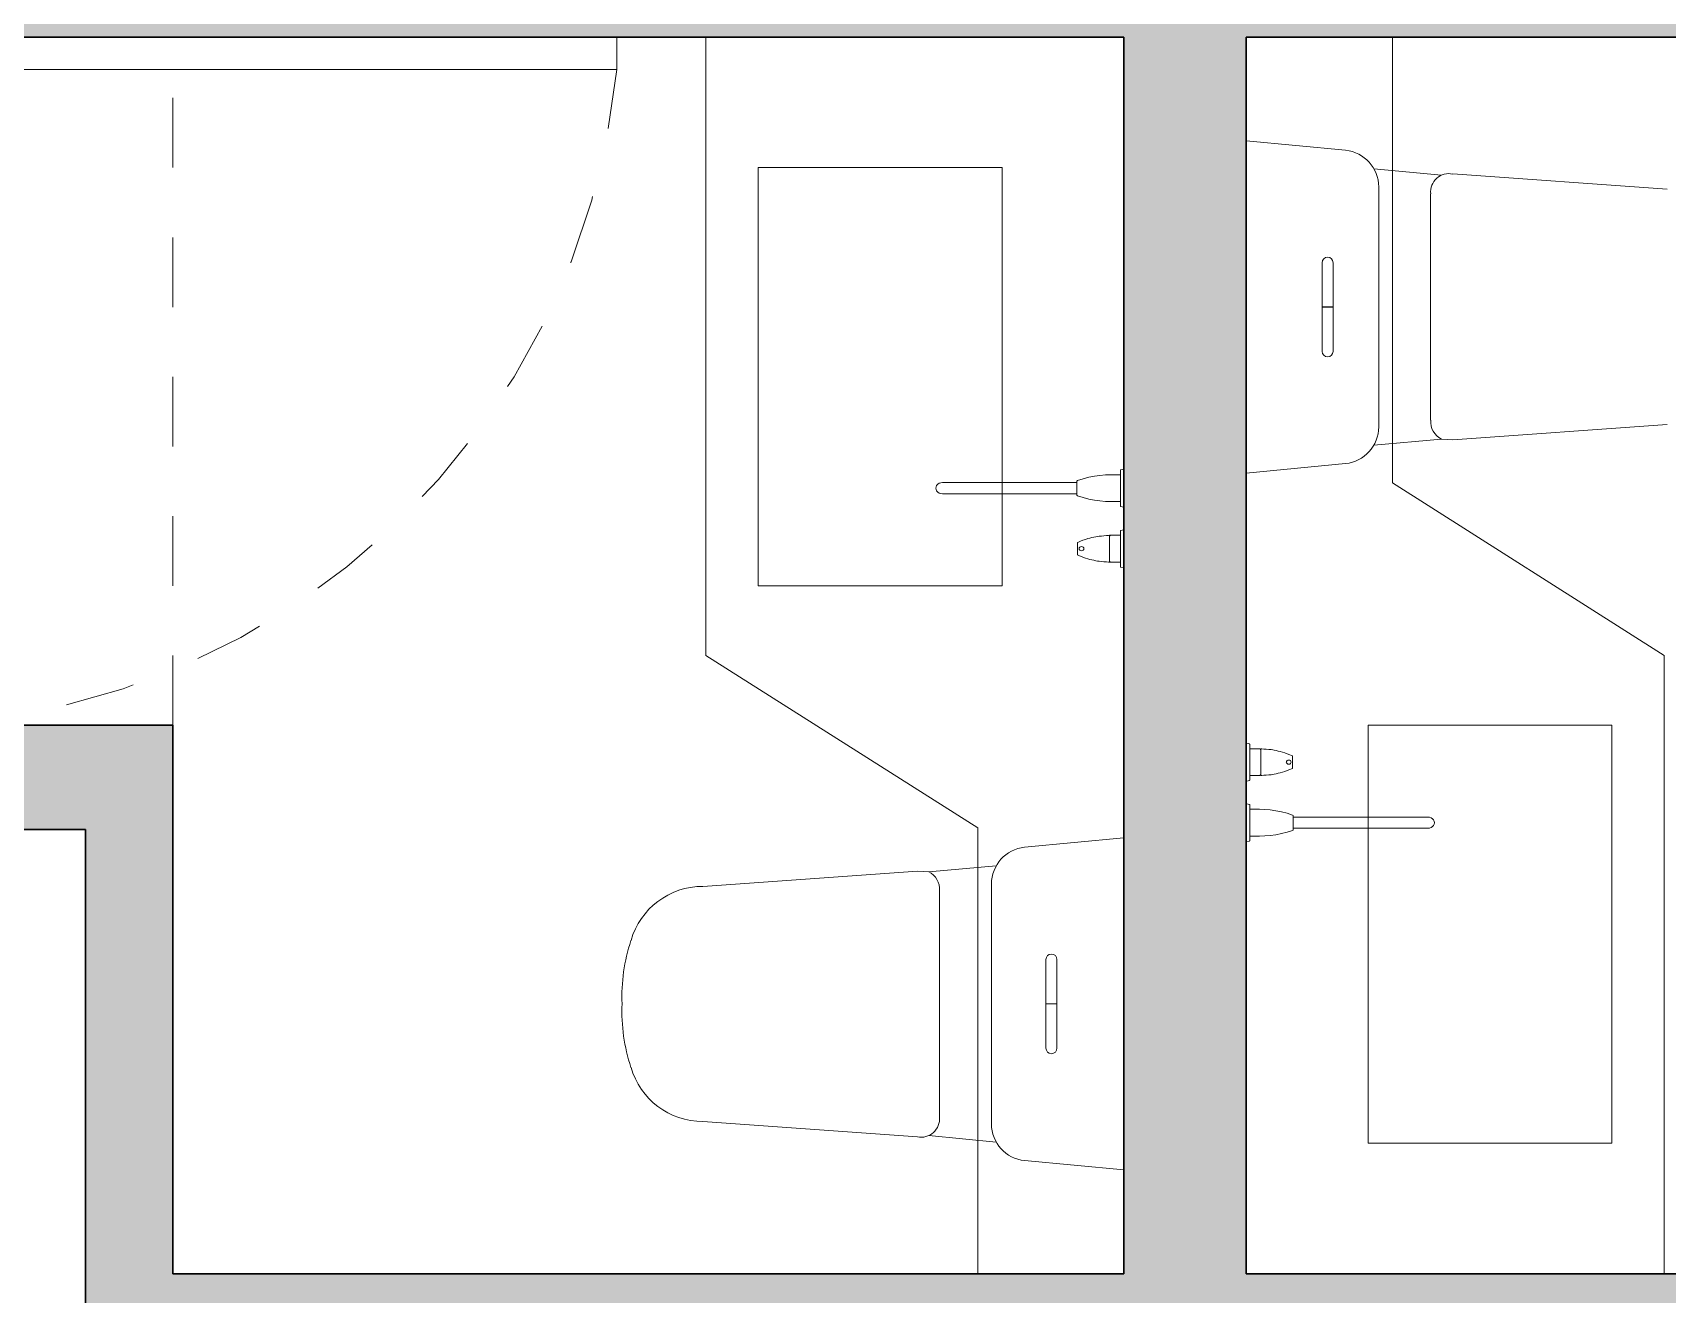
# Model space of a CAD drawing. Header units: metres. Extents: x 44.7 to 67.2, y 8.3 to 25.4.
# Drawn here: x 56.582 to 58.928, y 17.518 to 19.329 of the extents above; entities that cross this region are included whole.
import ezdxf

# ---------------------------------------------------------------- set-up
doc = ezdxf.new("R2010")
doc.units = ezdxf.units.M
doc.linetypes.add('HIDDEN', pattern=[0.375, 0.25, -0.125])
doc.linetypes.add('HIDDEN2', pattern=[0.1875, 0.125, -0.0625])
doc.layers.add('0A_ HATCH', color=7, linetype='Continuous')
for name, color, linetype, lineweight in [('0A_MOBFIJO', 253, 'Continuous', 5), ('0A_MOBILIARIO', 6, 'Continuous', 5), ('0A_MUROS', 7, 'Continuous', 30), ('0A_PROYECCIONES', 3, 'HIDDEN', 5), ('0A_PUERTAS', 8, 'Continuous', 9)]:
    doc.layers.add(name, color=color, linetype=linetype, lineweight=lineweight)

# ---------------------------------------------------------------- blocks, each defined once
blk = doc.blocks.new('faucet')
for p, q in [((21.0867, 13.3298), (21.087, 13.3322)), ((21.0867, 13.1366), (21.0867, 13.3298)), ((21.0878, 13.3345), (21.087, 13.3322)), ((21.0878, 13.3345), (21.0891, 13.3365)), ((21.0908, 13.338), (21.0891, 13.3365)), ((21.0908, 13.338), (21.0927, 13.3389)), ((21.0948, 13.3392), (21.0927, 13.3389)), ((21.0948, 13.3392), (21.0969, 13.3389)), ((21.0989, 13.338), (21.0969, 13.3389)), ((21.0989, 13.338), (21.1005, 13.3365)), ((21.1018, 13.3345), (21.1005, 13.3365)), ((21.1018, 13.3345), (21.1026, 13.3322)), ((21.1029, 13.3298), (21.1026, 13.3322)), ((21.1029, 13.3296), (21.1029, 13.3298)), ((21.1029, 13.1366), (21.1029, 13.3296)), ((20.992, 13.1152), (20.9913, 13.1122)), ((20.9927, 13.118), (20.992, 13.1152)), ((20.9935, 13.121), (20.9927, 13.118)), ((20.9946, 13.1244), (20.9935, 13.121)), ((20.9959, 13.1281), (20.9946, 13.1244)), ((20.9973, 13.1316), (20.9959, 13.1281)), ((20.9984, 13.1343), (20.9973, 13.1316)), ((20.9989, 13.1353), (20.9984, 13.1343)), ((20.999, 13.1354), (20.9989, 13.1353)), ((20.9991, 13.1356), (20.999, 13.1354)), ((20.9993, 13.1356), (20.9991, 13.1356)), ((20.9995, 13.1357), (20.9993, 13.1356)), ((20.9998, 13.1357), (20.9995, 13.1357)), ((21.0003, 13.1357), (20.9998, 13.1357)), ((21.0003, 13.1357), (21.0156, 13.1357)), ((21.0049, 13.1301), (21.0052, 13.1315)), ((21.0052, 13.1288), (21.0049, 13.1301)), ((21.0052, 13.1315), (21.0058, 13.1326)), ((21.0058, 13.1277), (21.0052, 13.1288)), ((21.0058, 13.1326), (21.0068, 13.1333)), ((21.0068, 13.1269), (21.0058, 13.1277)), ((21.0068, 13.1333), (21.0079, 13.1336)), ((21.0079, 13.1266), (21.0068, 13.1269)), ((21.0079, 13.1336), (21.0091, 13.1333)), ((21.0091, 13.1269), (21.0079, 13.1266)), ((21.0091, 13.1333), (21.01, 13.1326)), ((21.01, 13.1277), (21.0091, 13.1269)), ((21.01, 13.1326), (21.0107, 13.1315)), ((21.0107, 13.1288), (21.01, 13.1277)), ((21.0107, 13.1315), (21.0109, 13.1301)), ((21.0109, 13.1301), (21.0107, 13.1288)), ((21.016, 13.1357), (21.0156, 13.1357)), ((21.0163, 13.1357), (21.016, 13.1357)), ((21.0165, 13.1356), (21.0163, 13.1357)), ((21.0167, 13.1356), (21.0165, 13.1356)), ((21.0169, 13.1354), (21.0167, 13.1356)), ((21.017, 13.1353), (21.0169, 13.1354)), ((21.0174, 13.1343), (21.017, 13.1353)), ((21.0186, 13.1316), (21.0174, 13.1343)), ((21.02, 13.1281), (21.0186, 13.1316)), ((21.0213, 13.1244), (21.02, 13.1281)), ((21.0224, 13.121), (21.0213, 13.1244)), ((21.0232, 13.118), (21.0224, 13.121)), ((21.0239, 13.1152), (21.0232, 13.118)), ((21.0245, 13.1122), (21.0239, 13.1152)), ((21.0792, 13.1197), (21.0776, 13.1116)), ((21.0813, 13.1277), (21.0792, 13.1197)), ((21.0839, 13.1357), (21.0813, 13.1277)), ((21.0843, 13.1363), (21.0839, 13.1357)), ((21.0848, 13.1366), (21.0843, 13.1363)), ((21.0854, 13.1366), (21.0848, 13.1366)), ((21.0854, 13.1366), (21.0867, 13.1366)), ((21.1029, 13.1366), (21.0867, 13.1366)), ((21.1042, 13.1366), (21.1029, 13.1366)), ((21.1048, 13.1366), (21.1042, 13.1366)), ((21.1054, 13.1363), (21.1048, 13.1366)), ((21.1058, 13.1357), (21.1054, 13.1363)), ((21.1083, 13.1277), (21.1058, 13.1357)), ((21.1105, 13.1197), (21.1083, 13.1277)), ((21.1121, 13.1116), (21.1105, 13.1197)), ((20.9886, 13.0902), (20.9888, 13.0914)), ((20.9891, 13.0944), (20.9888, 13.0914)), ((20.9893, 13.0979), (20.9891, 13.0944)), ((20.9896, 13.1015), (20.9893, 13.0979)), ((20.99, 13.1048), (20.9896, 13.1015)), ((20.9903, 13.1072), (20.99, 13.1048)), ((20.9907, 13.1094), (20.9903, 13.1072)), ((20.9913, 13.1122), (20.9907, 13.1094)), ((21.0251, 13.1094), (21.0245, 13.1122)), ((21.0255, 13.1072), (21.0251, 13.1094)), ((21.0259, 13.1048), (21.0255, 13.1072)), ((21.0262, 13.1015), (21.0259, 13.1048)), ((21.0266, 13.0979), (21.0262, 13.1015)), ((21.0268, 13.0944), (21.0266, 13.0979)), ((21.027, 13.0914), (21.0268, 13.0944)), ((21.0273, 13.0902), (21.027, 13.0914)), ((21.0758, 13.0958), (21.0756, 13.0881)), ((21.0765, 13.1036), (21.0758, 13.0958)), ((21.0776, 13.1116), (21.0765, 13.1036)), ((21.1132, 13.1036), (21.1121, 13.1116)), ((21.1138, 13.0958), (21.1132, 13.1036)), ((21.1141, 13.0881), (21.1138, 13.0958)), ((20.9816, 13.0738), (20.9809, 13.07)), ((20.9809, 13.07), (20.9809, 13.0698)), ((20.9809, 13.0698), (20.981, 13.0696)), ((20.981, 13.0696), (20.9812, 13.0695)), ((20.9812, 13.0695), (20.9813, 13.0694)), ((20.9813, 13.0694), (20.9831, 13.0693)), ((20.9817, 13.0739), (20.9816, 13.0738)), ((20.9819, 13.074), (20.9817, 13.0739)), ((20.982, 13.0741), (20.9819, 13.074)), ((20.9822, 13.0741), (20.982, 13.0741)), ((20.9886, 13.0741), (20.9822, 13.0741)), ((21.0327, 13.0693), (20.9831, 13.0693)), ((20.9886, 13.0901), (20.9886, 13.0902)), ((20.9886, 13.09), (20.9886, 13.0901)), ((20.9886, 13.09), (20.9887, 13.09)), ((20.9886, 13.09), (20.9887, 13.09)), ((20.9887, 13.0888), (20.9886, 13.0883)), ((20.9886, 13.0883), (20.9886, 13.0741)), ((21.0272, 13.0741), (20.9886, 13.0741)), ((20.9901, 13.09), (20.9887, 13.09)), ((20.989, 13.0892), (20.9887, 13.0888)), ((20.9896, 13.0894), (20.989, 13.0892)), ((20.9898, 13.0895), (20.9896, 13.0894)), ((20.9901, 13.0897), (20.9898, 13.0895)), ((20.9901, 13.09), (20.9901, 13.0897)), ((21.0257, 13.09), (20.9901, 13.09)), ((21.0258, 13.0897), (21.0257, 13.09)), ((21.0271, 13.09), (21.0257, 13.09)), ((21.026, 13.0895), (21.0258, 13.0897)), ((21.0263, 13.0894), (21.026, 13.0895)), ((21.0268, 13.0892), (21.0263, 13.0894)), ((21.0271, 13.0888), (21.0268, 13.0892)), ((21.0272, 13.09), (21.0271, 13.09)), ((21.0272, 13.0883), (21.0271, 13.0888)), ((21.0272, 13.09), (21.0273, 13.0902)), ((21.0272, 13.09), (21.0272, 13.09)), ((21.0272, 13.0741), (21.0272, 13.0883)), ((21.0337, 13.0741), (21.0272, 13.0741)), ((21.0327, 13.0693), (21.0345, 13.0694)), ((21.0338, 13.0741), (21.0337, 13.0741)), ((21.034, 13.074), (21.0338, 13.0741)), ((21.0341, 13.0739), (21.034, 13.074)), ((21.0342, 13.0738), (21.0341, 13.0739)), ((21.035, 13.07), (21.0342, 13.0738)), ((21.0345, 13.0694), (21.0347, 13.0695)), ((21.0347, 13.0695), (21.0348, 13.0696)), ((21.0348, 13.0696), (21.0349, 13.0698)), ((21.0349, 13.0698), (21.035, 13.07)), ((21.0685, 13.0738), (21.0678, 13.07)), ((21.0678, 13.07), (21.0678, 13.0698)), ((21.0678, 13.0698), (21.0679, 13.0696)), ((21.0679, 13.0696), (21.0681, 13.0695)), ((21.0681, 13.0695), (21.0682, 13.0694)), ((21.0682, 13.0694), (21.07, 13.0693)), ((21.0686, 13.0739), (21.0685, 13.0738)), ((21.0688, 13.074), (21.0686, 13.0739)), ((21.0689, 13.0741), (21.0688, 13.074)), ((21.0691, 13.0741), (21.0689, 13.0741)), ((21.0756, 13.0741), (21.0691, 13.0741)), ((21.0742, 13.0693), (21.07, 13.0693)), ((21.0742, 13.0693), (21.0756, 13.0694)), ((21.0756, 13.0881), (21.0756, 13.0741)), ((21.1141, 13.0741), (21.0756, 13.0741)), ((21.0756, 13.0694), (21.0756, 13.0691)), ((21.0756, 13.0694), (21.0763, 13.0693)), ((21.1141, 13.0691), (21.0756, 13.0691)), ((21.1141, 13.0693), (21.0763, 13.0693)), ((21.1141, 13.0741), (21.1141, 13.0881)), ((21.1206, 13.0741), (21.1141, 13.0741)), ((21.1141, 13.0691), (21.1141, 13.0693)), ((21.1196, 13.0693), (21.1141, 13.0693)), ((21.1196, 13.0693), (21.1214, 13.0694)), ((21.1207, 13.0741), (21.1206, 13.0741)), ((21.1209, 13.074), (21.1207, 13.0741)), ((21.121, 13.0739), (21.1209, 13.074)), ((21.1211, 13.0738), (21.121, 13.0739)), ((21.1219, 13.07), (21.1211, 13.0738)), ((21.1214, 13.0694), (21.1216, 13.0695)), ((21.1216, 13.0695), (21.1217, 13.0696)), ((21.1217, 13.0696), (21.1218, 13.0698)), ((21.1218, 13.0698), (21.1219, 13.07))]:
    blk.add_line(p, q)

msp = doc.modelspace()

# ---------------------------------------------------------------- hatches: boundary and pattern name
at = {"layer": '0A_ HATCH', "transparency": 33554534}
h = msp.add_hatch(color=256, dxfattribs=at)
h.dxf.hatch_style = 1
h.paths.add_polyline_path([(60.3176, 20.5884), (59.3676, 20.5884), (59.3676, 20.4384), (59.6759, 20.4384), (59.6759, 19.4977), (58.5803, 19.4977), (58.5803, 21.6884), (57.5699, 21.6884), (57.5699, 21.3884), (58.4049, 21.3884), (58.4049, 19.5177), (56.5953, 19.5177), (56.5953, 21.5884), (56.5953, 21.6884), (52.9326, 21.6884), (52.9326, 25.4124), (52.7826, 25.4124), (52.7826, 21.5384), (53.6899, 21.5384), (53.6899, 20.9257), (53.7352, 20.9257), (53.8153, 20.9257), (53.8153, 21.5384), (54.2899, 21.5384), (54.2899, 20.9257), (54.4153, 20.9257), (54.4153, 21.5384), (56.4199, 21.5384), (56.4199, 19.3223), (57.4326, 19.3223), (58.1479, 19.3223), (58.1479, 17.5477), (56.7826, 17.5477), (56.7826, 18.335), (56.4199, 18.335), (56.4199, 16.785), (56.5449, 16.785), (56.5449, 18.185), (56.6576, 18.185), (56.6576, 16.785), (56.8826, 16.785), (56.8826, 17.3723), (58.5426, 17.3723), (58.5426, 16.785), (58.8426, 16.785), (58.8426, 17.3723), (59.9676, 17.3723), (59.9676, 16.785), (60.3176, 16.785), (60.3176, 17.5477), (59.3176, 17.5477), (58.3233, 17.5477), (58.3233, 19.3223), (59.6759, 19.3223), (59.6759, 18.535), (60.3176, 18.535)])

# ---------------------------------------------------------------- linework, layer by layer
at = {"layer": '0A_MOBFIJO', "linetype": 'ByBlock'}
for p, q in [((57.6229, 19.135), (57.9729, 19.135)), ((57.6229, 18.535), (57.6229, 19.135)), ((57.9729, 18.535), (57.9729, 19.135)), ((58.6198, 19.1259), (58.9277, 19.1039)), ((58.588, 18.7727), (58.588, 19.0976)), ((58.6198, 18.7444), (58.6036, 18.7454)), ((58.9277, 18.7664), (58.6198, 18.7444)), ((57.6229, 18.535), (57.9729, 18.535)), ((58.8483, 18.335), (58.4983, 18.335)), ((58.4983, 18.335), (58.4983, 17.735)), ((58.8483, 18.335), (58.8483, 17.735)), ((57.5435, 18.1036), (57.8514, 18.1256)), ((57.8514, 18.1256), (57.8676, 18.1246)), ((57.8831, 18.0973), (57.8831, 17.7724)), ((57.8514, 17.7441), (57.5435, 17.7661)), ((58.8483, 17.735), (58.4983, 17.735))]:
    msp.add_line(p, q, dxfattribs=at)
for points in [[(58.3233, 19.1734), (58.4659, 19.16, -0.384897), (58.5135, 19.1074), (58.5135, 18.763, -0.384912), (58.4659, 18.7104), (58.3233, 18.6967)], [(58.4322, 18.9352), (58.4322, 18.9986, -0.999999), (58.448, 18.9986), (58.448, 18.9352)], [(58.4322, 18.9349), (58.4322, 18.8714, 0.999999), (58.448, 18.8714), (58.448, 18.9349)], [(58.1479, 17.6967), (58.0053, 17.7101, -0.384897), (57.9577, 17.7627), (57.9577, 18.1071, -0.384912), (58.0053, 18.1597), (58.1479, 18.1734)], [(58.0517, 17.9352), (58.0517, 17.9986, 0.999999), (58.0359, 17.9986), (58.0359, 17.9352)], [(58.0517, 17.9349), (58.0517, 17.8714, -0.999999), (58.0359, 17.8714), (58.0359, 17.9349)]]:
    msp.add_lwpolyline(points, format="xyb", close=True, dxfattribs=at)
for points in [[(58.5066, 19.1335), (58.6036, 19.1242)], [(58.5066, 18.7369), (58.6036, 18.7454)], [(57.9646, 18.1332), (57.8676, 18.1246)], [(57.9646, 17.7366), (57.8676, 17.7459)]]:
    msp.add_lwpolyline(points, dxfattribs=at)
for centre, radius, start, end in [((58.6144, 19.1), 0.0264, 78.2433, 185.2741), ((58.6163, 18.7707), 0.0283, 175.9572, 243.3103), ((57.8549, 18.0993), 0.0283, 355.9572, 63.3103), ((57.5435, 17.9963), 0.1073, 89.9997, 163.9881), ((57.68, 17.9458), 0.2527, 161.5261, 182.4926), ((57.68, 17.9239), 0.2527, 177.5074, 198.4739), ((57.5435, 17.8734), 0.1073, 196.0116, 269.9999), ((57.8568, 17.77), 0.0264, 258.2433, 5.2741)]:
    msp.add_arc(centre, radius, start, end, dxfattribs=at)
at = {"layer": '0A_MOBILIARIO'}
for p, q in [((57.5479, 18.435), (57.5479, 19.3223)), ((58.5333, 19.3223), (58.5333, 18.6825)), ((58.9233, 18.435), (58.5333, 18.6825)), ((57.5479, 18.435), (57.9379, 18.1876)), ((58.9233, 18.435), (58.9233, 17.5477)), ((57.9379, 17.5477), (57.9379, 18.1876))]:
    msp.add_line(p, q, dxfattribs=at)
at = {"layer": '0A_MUROS'}
for p, q in [((56.4199, 19.3223), (58.1479, 19.3223)), ((58.1479, 19.3223), (58.1479, 17.5477)), ((58.3233, 19.3223), (59.6759, 19.3223)), ((58.3233, 17.5477), (58.3233, 19.3223)), ((56.4199, 18.335), (56.7826, 18.335)), ((56.7826, 17.5477), (56.7826, 18.335)), ((56.5449, 18.185), (56.6576, 18.185)), ((56.6576, 16.785), (56.6576, 18.185)), ((58.1479, 17.5477), (56.7826, 17.5477)), ((60.3176, 17.5477), (58.3233, 17.5477))]:
    msp.add_line(p, q, dxfattribs=at)
at = {"layer": '0A_PROYECCIONES', "linetype": 'HIDDEN2', "ltscale": 0.7}
msp.add_line((56.7826, 18.335), (56.7826, 19.3223), dxfattribs=at)
at = {"layer": '0A_PUERTAS'}
msp.add_lwpolyline([(56.4199, 19.2758), (56.4199, 19.3223), (57.4199, 19.3223), (57.4199, 19.2758)], close=True, dxfattribs=at)
at = {"layer": '0A_PUERTAS', "linetype": 'HIDDEN2', "ltscale": 0.7}
msp.add_arc((56.381, 19.3776), 1.0438, 272.833, 354.4023, dxfattribs=at)

# ---------------------------------------------------------------- block references
at = {"layer": '0A_MOBFIJO'}
for p, rotation in [((71.217, -2.4198), 89.99999999999999), ((45.2542, 39.2898), 270)]:
    msp.add_blockref('faucet', p, dxfattribs=dict(at, rotation=rotation))

doc.saveas('drawing.dxf')
